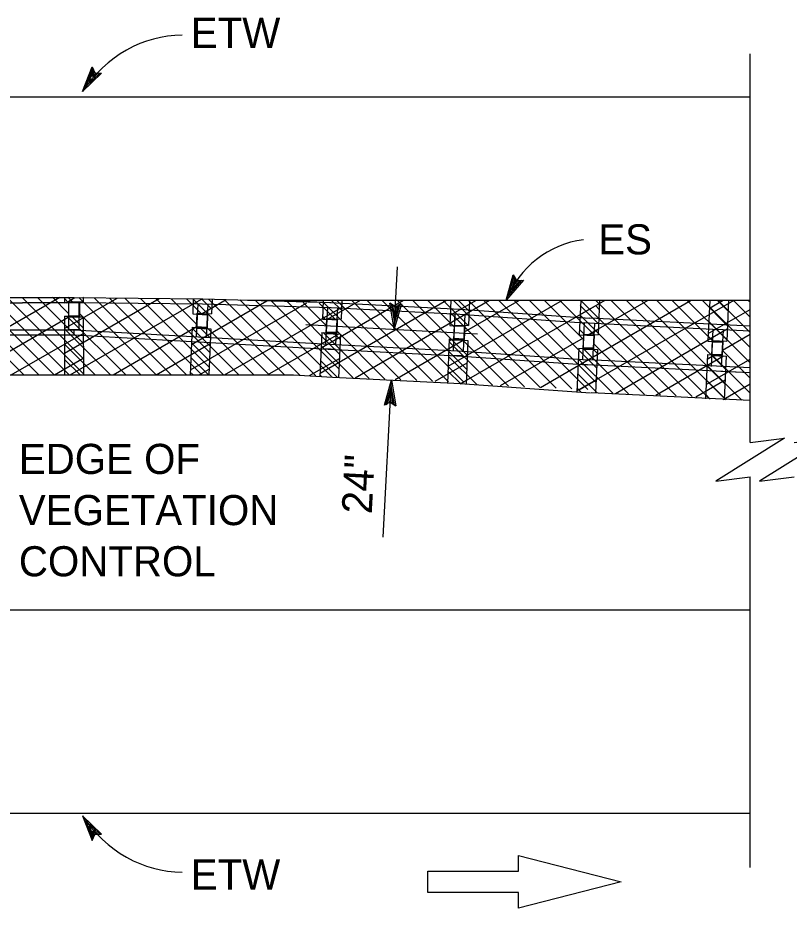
# Model space of a CAD drawing. Extents: x -893 to 867, y -474 to 712.
# Drawn here: x -605.3 to -426, y 249.2 to 456.3 of the extents above; entities that cross this region are included whole.
import ezdxf

# ---------------------------------------------------------------- set-up
doc = ezdxf.new("R2010")
doc.units = 0
for name, color, linetype in [('11 Undefined', 7, 'Continuous'), ('pp_PRESENTATION', 7, 'Continuous'), ('rd_ES', 7, 'Continuous'), ('rd_ETW', 7, 'Continuous'), ('tcd_BARRIER-THRIE-BEAM', 7, 'Continuous'), ('tcd_RAILING-anno', 7, 'Continuous')]:
    doc.layers.add(name, color=color, linetype=linetype)

msp = doc.modelspace()

# ---------------------------------------------------------------- linework, layer by layer
at = {"layer": '11 Undefined'}
for p, q in [((-624.45, 374.61), (-595.57, 391.29)), ((-600.77, 391.27), (-590.1, 380.6)), ((-597.25, 391.28), (-593.5, 387.54)), ((-593.72, 391.29), (-592.63, 390.2)), ((-590.19, 391.3), (-590.13, 391.24)), ((-621.94, 391.22), (-603.94, 373.23)), ((-618.41, 391.23), (-600.41, 373.23)), ((-614.88, 391.24), (-596.88, 373.23)), ((-611.35, 391.25), (-593.35, 373.24)), ((-607.83, 391.26), (-590.08, 373.51)), ((-604.3, 391.26), (-590.09, 377.06)), ((-594.48, 391.01), (-593.5, 390.03)), ((-594.46, 384.05), (-582.24, 391.1)), ((-594.44, 378.28), (-572.43, 390.99)), ((-594.1, 390.03), (-592.06, 391.21)), ((-593.18, 373.24), (-562.62, 390.88)), ((-591.13, 391.2), (-573.17, 373.24)), ((-587.56, 391.16), (-569.63, 373.24)), ((-583.98, 391.12), (-566.1, 373.24)), ((-580.4, 391.08), (-562.56, 373.24)), ((-576.83, 391.04), (-560.83, 375.04)), ((-573.25, 391), (-560.68, 378.43)), ((-569.68, 390.96), (-563.79, 385.07)), ((-566.1, 390.92), (-562.56, 387.38)), ((-565.2, 374.4), (-538.14, 390.03)), ((-564.96, 380.32), (-547.45, 390.43)), ((-564.51, 390.88), (-546.87, 373.24)), ((-562.53, 390.88), (-560.25, 388.61)), ((-562.44, 387.55), (-556.87, 390.76)), ((-560.97, 390.87), (-543.34, 373.24)), ((-557.34, 390.78), (-539.74, 373.18)), ((-553.7, 390.67), (-536.05, 373.02)), ((-550.03, 390.54), (-532.36, 372.87)), ((-546.34, 390.38), (-530.65, 374.69)), ((-542.65, 390.22), (-530.5, 378.08)), ((-538.95, 390.07), (-533.61, 384.72)), ((-535.26, 389.91), (-531.63, 386.28)), ((-535.04, 373.63), (-505.62, 390.62)), ((-534.79, 379.55), (-515.62, 390.62)), ((-534.35, 390.19), (-516.26, 372.1)), ((-533.31, 386.18), (-525.62, 390.62)), ((-532.43, 390.62), (-530.07, 388.26)), ((-531.24, 390.62), (-512.57, 371.95)), ((-527.71, 390.62), (-508.88, 371.79)), ((-526.91, 372.55), (-495.62, 390.62)), ((-524.17, 390.62), (-505.19, 371.64)), ((-520.64, 390.62), (-501.5, 371.48)), ((-517.1, 390.62), (-500.94, 374.46)), ((-513.57, 390.62), (-500.8, 377.85)), ((-510.03, 390.62), (-503.9, 384.49)), ((-506.49, 390.62), (-500.58, 384.7)), ((-505.26, 375.28), (-478.69, 390.62)), ((-504.76, 387.12), (-498.69, 390.62)), ((-504.12, 390.62), (-483.84, 370.34)), ((-502.96, 390.62), (-500.37, 388.03)), ((-501.44, 383.26), (-488.69, 390.62)), ((-500.58, 390.62), (-480.15, 370.19)), ((-497.05, 390.62), (-476.46, 370.03)), ((-493.51, 390.62), (-472.76, 369.87)), ((-489.98, 390.62), (-470.88, 371.52)), ((-486.44, 390.62), (-470.73, 374.91)), ((-482.91, 390.62), (-473.84, 381.55)), ((-479.37, 390.62), (-471.37, 382.62)), ((-475.31, 369.53), (-438.78, 390.62)), ((-475.06, 375.44), (-448.78, 390.62)), ((-474.56, 387.28), (-468.78, 390.62)), ((-474.56, 389.34), (-470.3, 385.09)), ((-474.49, 390.62), (-452.22, 368.35)), ((-472.83, 382.51), (-458.78, 390.62)), ((-470.96, 390.62), (-448.53, 368.19)), ((-467.42, 390.62), (-444.84, 368.04)), ((-463.89, 390.62), (-441.15, 367.88)), ((-460.35, 390.62), (-440.91, 371.18)), ((-456.82, 390.62), (-444.02, 377.82)), ((-453.28, 390.62), (-443.87, 381.21)), ((-449.75, 390.62), (-440.48, 381.36)), ((-446.21, 390.62), (-440.34, 384.75)), ((-444.52, 388.76), (-441.3, 390.62)), ((-442.67, 390.62), (-440.19, 388.14)), ((-442.54, 390.62), (-435.05, 383.13)), ((-439, 390.62), (-435.05, 386.67)), ((-435.47, 390.62), (-435.05, 390.2)), ((-591, 387.53), (-576.7, 373.24)), ((-557.23, 373.24), (-530.05, 388.93)), ((-504.74, 387.7), (-501.61, 384.58)), ((-502.43, 371.14), (-471.16, 389.2)), ((-474.57, 387.16), (-455.91, 368.5)), ((-470.86, 389.19), (-470.16, 388.48)), ((-444.78, 382.84), (-435.05, 388.45)), ((-444.51, 389.06), (-435.05, 379.6)), ((-616.85, 373.22), (-593.45, 386.73)), ((-593.9, 386.9), (-580.24, 373.24)), ((-592.7, 386.73), (-590.11, 384.15)), ((-534.49, 386.8), (-533.9, 386.21)), ((-444.66, 385.67), (-435.05, 376.06)), ((-594.46, 383.92), (-583.78, 373.24)), ((-583.18, 373.24), (-563.82, 384.42)), ((-564.8, 384.09), (-553.94, 373.24)), ((-562.81, 384.09), (-560.54, 381.82)), ((-561.32, 384.15), (-550.41, 373.24)), ((-534.32, 383.09), (-523.65, 372.42)), ((-531.15, 383.46), (-519.96, 372.26)), ((-501.4, 384.36), (-487.54, 370.5)), ((-474.71, 383.77), (-473.48, 382.54)), ((-472.48, 382.66), (-470.35, 383.89)), ((-466.32, 368.94), (-440.37, 383.92)), ((-606.84, 373.23), (-590.11, 382.89)), ((-547.23, 373.24), (-530.71, 382.77)), ((-531.7, 382.81), (-530.36, 381.47)), ((-517.59, 372.16), (-501.79, 381.28)), ((-505.01, 381.2), (-504.38, 381.56)), ((-502.03, 381.46), (-491.23, 370.66)), ((-493.12, 370.74), (-473.82, 381.89)), ((-444.8, 382.28), (-443.58, 381.06)), ((-441.46, 378.98), (-435.05, 382.68)), ((-594.45, 380.38), (-587.31, 373.24)), ((-573.18, 373.24), (-560.59, 380.51)), ((-564.94, 380.7), (-557.48, 373.24)), ((-534.77, 380.01), (-527.34, 372.57)), ((-505.02, 380.91), (-494.92, 370.82)), ((-473.9, 379.42), (-463.3, 368.82)), ((-471.44, 379.15), (-470.59, 378.3)), ((-471.37, 380.43), (-459.61, 368.66)), ((-441.46, 378.94), (-435.05, 372.52)), ((-596.83, 373.23), (-590.09, 377.12)), ((-594.44, 376.83), (-590.85, 373.24)), ((-565.08, 377.31), (-561.01, 373.24)), ((-537.49, 373.08), (-530.55, 377.09)), ((-505.16, 377.52), (-498.62, 370.98)), ((-483.81, 370.34), (-470.6, 377.97)), ((-474.99, 376.98), (-466.99, 368.97)), ((-457, 368.55), (-441.23, 377.66)), ((-445.27, 371.01), (-435.05, 376.91)), ((-445.02, 376.93), (-443.3, 377.92)), ((-444.01, 377.95), (-435.05, 368.99)), ((-443.97, 377.77), (-440.77, 374.57)), ((-534.92, 376.62), (-531.03, 372.73)), ((-508.27, 371.77), (-500.87, 376.04)), ((-445.08, 375.48), (-436.94, 367.35)), ((-594.43, 373.29), (-594.38, 373.24)), ((-565.23, 373.91), (-564.55, 373.24)), ((-563.18, 373.24), (-560.84, 374.59)), ((-535.06, 373.22), (-534.72, 372.88)), ((-505.31, 374.13), (-502.31, 371.13)), ((-475.14, 373.59), (-470.68, 369.13)), ((-474.5, 369.94), (-470.86, 372.05)), ((-447.68, 368.16), (-440.87, 372.09)), ((-445.22, 372.09), (-440.62, 367.48)), ((-441.32, 367.51), (-435.05, 371.13)), ((-475.28, 370.19), (-474.37, 369.28)), ((-445.37, 368.7), (-444.29, 367.62))]:
    msp.add_line(p, q, dxfattribs=at)
at = {"layer": 'pp_PRESENTATION'}
for p, q in [((-488.89, 257.89), (-488.89, 261.53)), ((-488.89, 261.53), (-464.99, 255.39)), ((-509.99, 255.39), (-509.99, 257.89)), ((-509.99, 257.89), (-488.89, 257.89)), ((-509.99, 252.89), (-509.99, 255.39)), ((-464.99, 255.39), (-488.9, 249.25)), ((-488.9, 252.89), (-509.99, 252.89)), ((-488.9, 249.25), (-488.9, 252.89))]:
    msp.add_line(p, q, dxfattribs=at)
at = {"layer": 'rd_ES'}
for p, q in [((-551.95, 390.62), (-435.05, 390.62)), ((-704.74, 318.61), (-435.05, 318.61))]:
    msp.add_line(p, q, dxfattribs=at)
at = {"layer": 'rd_ETW'}
for p, q in [((-770.33, 437.86), (-435.05, 437.86)), ((-770.33, 271.37), (-435.05, 271.37))]:
    msp.add_line(p, q, dxfattribs=at)
at = {"layer": 'tcd_BARRIER-THRIE-BEAM'}
for p, q in [((-435.05, 357.55), (-435.05, 447.91)), ((-770.33, 390.03), (-604.2, 390.03)), ((-715.57, 391.24), (-592.28, 391.24)), ((-604.2, 390.06), (-592.28, 390.06)), ((-594.48, 391.24), (-594.48, 390.03)), ((-594.48, 390.03), (-591, 390.04)), ((-593.51, 390.2), (-590.13, 390.21)), ((-593.51, 390.2), (-593.5, 386.73)), ((-593.46, 386.91), (-593.46, 390.06)), ((-591.07, 390.06), (-593.46, 390.06)), ((-592.28, 390.06), (-562.37, 389.74)), ((-592.27, 391.24), (-562.35, 390.92)), ((-591.07, 386.91), (-591.07, 390.06)), ((-591, 390.04), (-591, 386.91)), ((-590.13, 391.21), (-590.13, 390.21)), ((-564.51, 390.94), (-564.65, 387.47)), ((-563.49, 389.75), (-563.86, 382.14)), ((-562.37, 389.74), (-532.48, 388.88)), ((-562.33, 390.92), (-532.42, 390.05)), ((-561.15, 389.71), (-561.53, 382.01)), ((-561.15, 389.71), (-561.53, 382.01)), ((-560.16, 390.86), (-560.3, 387.46)), ((-543.42, 390.62), (-502.49, 388.52)), ((-534.33, 390.62), (-534.51, 386.23)), ((-529.98, 390.62), (-530.16, 386.22)), ((-504.61, 390.62), (-504.86, 384.72)), ((-500.26, 390.62), (-500.51, 384.7)), ((-474.42, 390.62), (-474.76, 382.59)), ((-470.07, 390.62), (-470.41, 382.57)), ((-444.44, 390.62), (-444.85, 381.11)), ((-440.09, 390.62), (-440.49, 381.1)), ((-564.65, 387.47), (-561.18, 387.32)), ((-563.68, 387.6), (-563.83, 384.14)), ((-563.68, 387.6), (-560.3, 387.46)), ((-563.6, 387.36), (-561.27, 387.24)), ((-561.18, 387.32), (-561.31, 384.2)), ((-533.34, 388.96), (-533.76, 380.48)), ((-532.48, 388.88), (-502.57, 387.34)), ((-531.01, 388.83), (-531.43, 380.34)), ((-503.69, 387.45), (-504.11, 378.97)), ((-502.57, 387.34), (-473.61, 385.32)), ((-502.48, 388.52), (-472.32, 386.42)), ((-501.36, 387.31), (-501.78, 378.83)), ((-594.47, 386.9), (-591, 386.91)), ((-594.47, 386.9), (-594.43, 373.24)), ((-593.5, 386.73), (-590.12, 386.74)), ((-593.46, 383.76), (-593.46, 386.91)), ((-591.07, 386.91), (-593.46, 386.91)), ((-593.46, 386.91), (-591.07, 386.91)), ((-591.07, 383.76), (-591.07, 386.91)), ((-590.12, 386.74), (-590.08, 373.24)), ((-534.51, 386.23), (-531.04, 386.09)), ((-533.54, 386.36), (-533.69, 382.9)), ((-533.54, 386.36), (-530.16, 386.22)), ((-533.48, 386.17), (-531.15, 386.06)), ((-531.04, 386.09), (-531.17, 382.96)), ((-473.59, 385.32), (-474.01, 376.84)), ((-471.23, 385.2), (-473.61, 385.32)), ((-435.05, 384.58), (-472.32, 386.42)), ((-471.26, 385.18), (-471.68, 376.7)), ((-443.72, 383.83), (-471.23, 385.18)), ((-715.57, 383.73), (-592.28, 383.73)), ((-593.46, 383.76), (-591.07, 383.76)), ((-592.28, 383.73), (-592.28, 382.53)), ((-592.28, 383.73), (-532.9, 380.4)), ((-564.79, 384.35), (-565.25, 373.24)), ((-564.79, 384.35), (-561.31, 384.2)), ((-563.83, 384.14), (-560.45, 383.99)), ((-563.75, 384.48), (-561.41, 384.36)), ((-560.45, 383.99), (-560.9, 373.24)), ((-538.36, 384.97), (-498.43, 382.81)), ((-534.64, 383.11), (-535.08, 372.78)), ((-534.64, 383.11), (-531.17, 382.96)), ((-533.63, 383.29), (-531.29, 383.18)), ((-504.86, 384.72), (-501.39, 384.57)), ((-503.89, 384.84), (-504.03, 381.38)), ((-503.89, 384.84), (-500.51, 384.7)), ((-503.83, 384.66), (-501.5, 384.54)), ((-501.39, 384.57), (-501.52, 381.44)), ((-443.68, 383.84), (-444.1, 375.2)), ((-441.34, 383.73), (-443.72, 383.83)), ((-441.34, 383.73), (-441.77, 375.09)), ((-435.14, 383.41), (-441.34, 383.71)), ((-715.57, 382.53), (-592.28, 382.53)), ((-592.28, 382.53), (-531.75, 379.16)), ((-533.69, 382.9), (-530.31, 382.75)), ((-530.31, 382.75), (-530.74, 372.59)), ((-504.99, 381.59), (-505.43, 371.27)), ((-504.99, 381.59), (-501.52, 381.44)), ((-504.03, 381.38), (-500.65, 381.24)), ((-503.97, 381.78), (-501.64, 381.66)), ((-500.65, 381.24), (-501.08, 371.07)), ((-474.76, 382.59), (-471.29, 382.44)), ((-473.79, 382.72), (-473.93, 379.25)), ((-473.79, 382.72), (-470.41, 382.57)), ((-473.73, 382.53), (-471.4, 382.42)), ((-471.29, 382.44), (-471.42, 379.32)), ((-444.85, 381.11), (-441.37, 380.96)), ((-443.87, 381.24), (-444.02, 377.78)), ((-443.87, 381.24), (-440.49, 381.1)), ((-443.82, 380.96), (-441.48, 380.85)), ((-441.37, 380.96), (-441.51, 377.84)), ((-531.42, 379.17), (-533.8, 379.27)), ((-532.96, 379.22), (-503.21, 377.69)), ((-532.9, 380.4), (-503.15, 378.87)), ((-503.15, 378.87), (-472.8, 376.76)), ((-474.89, 379.46), (-475.32, 369.32)), ((-474.89, 379.46), (-471.42, 379.32)), ((-473.93, 379.25), (-470.55, 379.11)), ((-473.87, 379.65), (-471.54, 379.54)), ((-470.55, 379.11), (-470.98, 369.04)), ((-501.77, 377.65), (-504.15, 377.75)), ((-503.23, 377.69), (-472.88, 375.58)), ((-444.98, 377.99), (-445.41, 367.66)), ((-444.98, 377.99), (-441.51, 377.84)), ((-444.02, 377.78), (-440.64, 377.63)), ((-443.96, 378.08), (-441.63, 377.97)), ((-440.64, 377.63), (-441.07, 367.46)), ((-471.67, 375.53), (-474.05, 375.63)), ((-435.11, 373.72), (-472.86, 375.58)), ((-435.05, 374.9), (-472.8, 376.76)), ((-715.57, 373.24), (-541.18, 373.24)), ((-541.18, 373.24), (-532.12, 372.73)), ((-532.08, 372.73), (-502.36, 371.21)), ((-441.75, 374.05), (-444.13, 374.15)), ((-435.05, 373.72), (-441.82, 374.05)), ((-502.47, 371.21), (-472.15, 369.1)), ((-435.05, 367.28), (-472.02, 369.1)), ((-435.05, 258.72), (-435.05, 349.56))]:
    msp.add_line(p, q, dxfattribs=at)
for points in [[(-435.05, 357.55), (-427.05, 358.55), (-443.04, 348.56), (-435.05, 349.56)], [(-424.83, 357.55), (-416.84, 358.55), (-432.83, 348.56), (-424.83, 349.56)]]:
    msp.add_lwpolyline(points, dxfattribs=at)
at = {"layer": 'tcd_RAILING-anno'}
for p, q in [((-590.3, 439.15), (-588.07, 444.87)), ((-585.85, 443.39), (-590.3, 439.15)), ((-589.53, 440.3), (-587.9, 444.47)), ((-586.27, 443.4), (-589.53, 440.29)), ((-588.76, 441.44), (-587.71, 444.13)), ((-586.7, 443.41), (-588.76, 441.44)), ((-588.07, 444.87), (-588.07, 444.87)), ((-588.07, 444.87), (-587.41, 443.47)), ((-587.99, 442.59), (-587.54, 443.74)), ((-587.08, 443.46), (-587.99, 442.59)), ((-587.41, 443.47), (-585.85, 443.39)), ((-585.85, 443.39), (-585.85, 443.39)), ((-590.3, 439.15), (-590.3, 439.15)), ((-517.79, 383.86), (-517, 398.38)), ((-491.78, 390.62), (-490.13, 396.53)), ((-491.13, 391.85), (-489.92, 396.16)), ((-490.48, 393.05), (-489.7, 395.84)), ((-490.13, 396.53), (-490.13, 396.53)), ((-490.13, 396.53), (-489.33, 395.2)), ((-489.83, 394.27), (-489.49, 395.46)), ((-487.77, 395.28), (-491.78, 390.62)), ((-488.19, 395.25), (-491.13, 391.84)), ((-488.62, 395.22), (-490.48, 393.05)), ((-489.01, 395.22), (-489.83, 394.27)), ((-489.33, 395.2), (-487.77, 395.28)), ((-487.77, 395.28), (-487.77, 395.28)), ((-518.79, 389.92), (-518.79, 389.92)), ((-516.12, 389.78), (-516.12, 389.78)), ((-491.78, 390.62), (-491.78, 390.62)), ((-517.79, 383.86), (-517.79, 383.86)), ((-520.4, 335.53), (-518.42, 372.12)), ((-518.42, 372.12), (-518.42, 372.12)), ((-520.08, 366.2), (-520.08, 366.2)), ((-517.42, 366.06), (-517.42, 366.06)), ((-585.85, 266.47), (-590.3, 270.72)), ((-590.3, 270.72), (-590.3, 270.72)), ((-590.3, 270.72), (-588.07, 264.99)), ((-586.27, 266.46), (-589.53, 269.57)), ((-589.53, 269.56), (-587.9, 265.39)), ((-586.7, 266.45), (-588.76, 268.42)), ((-588.76, 268.42), (-587.71, 265.73)), ((-587.08, 266.41), (-587.99, 267.27)), ((-587.99, 267.27), (-587.54, 266.12)), ((-588.07, 264.99), (-587.41, 266.4)), ((-588.07, 264.99), (-588.07, 264.99)), ((-587.41, 266.4), (-585.85, 266.47)), ((-585.85, 266.47), (-585.85, 266.47))]:
    msp.add_line(p, q, dxfattribs=at)
for points in [[(-516.12, 389.78), (-517.79, 383.86), (-518.79, 389.92), (-518.45, 389.69), (-517.72, 385.25), (-516.49, 389.59), (-516.86, 389.39), (-517.64, 386.62), (-518.11, 389.46), (-517.76, 389.23), (-517.56, 388), (-517.22, 389.2), (-517.51, 389.05), (-518.79, 389.92), (-517.51, 389.05)], [(-520.08, 366.2), (-518.42, 372.12), (-517.42, 366.06), (-517.76, 366.29), (-518.49, 370.73), (-519.72, 366.39), (-519.35, 366.59), (-518.57, 369.36), (-518.1, 366.52), (-518.44, 366.75), (-518.65, 367.98), (-518.99, 366.78), (-518.7, 366.93), (-517.42, 366.06), (-518.7, 366.93)]]:
    msp.add_lwpolyline(points, close=True, dxfattribs=at)
msp.add_arc((-470.88, 382.39), 22.46, 97.4452, 158.5095, dxfattribs=at)
for centre, major_axis, start_param, end_param in [((-567.12, 419.07), (0, 33.15), 6.282304, 7.203688), ((-567.12, 290.79), (0, -33.15), 5.362683, 6.284066)]:
    msp.add_ellipse(centre, major_axis=major_axis, ratio=0.878326, start_param=start_param, end_param=end_param, dxfattribs=at)

# ---------------------------------------------------------------- texts
for s, p in [('ETW', (-565.09, 449.27)), ('ES', (-470.35, 401.26)), ('EDGE OF', (-605.08, 350.21)), ('VEGETATION', (-605.08, 338.31)), ('CONTROL', (-605.08, 326.41)), ('ETW', (-565.09, 253.59))]:
    msp.add_text(s, height=7, dxfattribs=at).set_placement(p)
msp.add_text('24"', height=7, rotation=86.9072, dxfattribs=at).set_placement((-523.03, 340.79))

doc.saveas('drawing.dxf')
